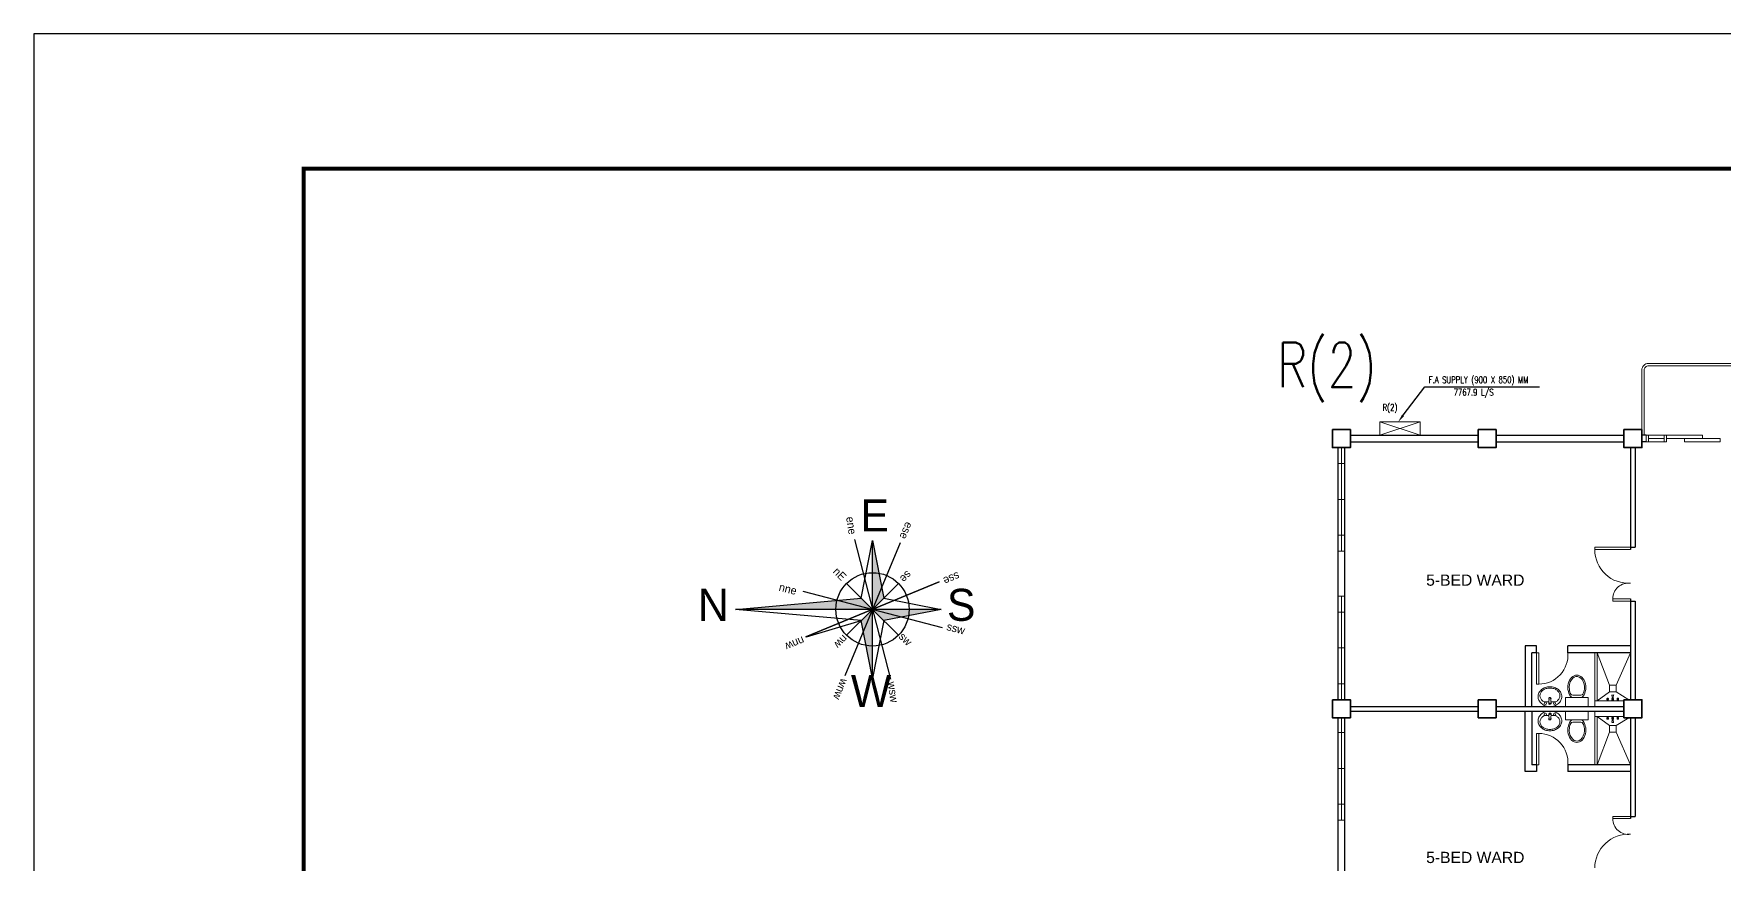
# Model space of a CAD drawing. Header units: millimetres. Extents: x -116 to 421, y 1 to 342.
# Drawn here: x 321.34 to 359.04, y 141.98 to 160.49 of the extents above; entities that cross this region are included whole.
import ezdxf
from ezdxf import colors
from ezdxf.entities.mleader import LeaderData, LeaderLine
from ezdxf.math import Vec2, Vec3

# ---------------------------------------------------------------- set-up
doc = ezdxf.new("R2010")
doc.units = ezdxf.units.MM
doc.header["$MEASUREMENT"] = 0
doc.layers.add('ahu line', color=7, linetype='Continuous', lineweight=20)
for name, color, linetype in [('ducting label', 7, 'Continuous'), ('label', 7, 'Continuous'), ('PATHS', 7, 'Continuous'), ('template', 7, 'Continuous')]:
    doc.layers.add(name, color=color, linetype=linetype)
doc.styles.add('Arch-Dim', font='simplex.shx', dxfattribs={"width": 0.75})
doc.styles.get("Standard").update_dxf_attribs({"font": 'arial.ttf'})
doc.styles.add('SWISSLT175', font='swissl.ttf', dxfattribs={"height": 0.175})

# ---------------------------------------------------------------- blocks, each defined once
blk = doc.blocks.new('A$C4B4E3A78')
at = {"layer": 'PATHS'}
h = blk.add_hatch(color=7, dxfattribs=at)
h.paths.add_polyline_path([(0, 0.334, -0.044061), (0.059, 0.329), (0, 0.626)])
h.paths.add_polyline_path([(0, 0), (0.103, 0.103), (0.059, 0.329, 0.044061), (0, 0.334)])
h.paths.add_polyline_path([(0.334, 0, -0.044061), (0.329, -0.059), (0.626, 0)])
h.paths.add_polyline_path([(0, 0), (0.103, -0.103), (0.329, -0.059, 0.044061), (0.334, 0)])
h.paths.add_polyline_path([(0, -0.334, -0.044061), (-0.059, -0.329), (0, -0.626)])
h.paths.add_polyline_path([(0, 0), (-0.103, -0.103), (-0.059, -0.329, 0.044061), (0, -0.334)])
h.paths.add_polyline_path([(-0.334, 0, -0.063049), (-0.324, 0.083), (-1.249, 0)])
h.paths.add_polyline_path([(-0.324, 0.083, 0.063049), (-0.334, 0), (0, 0), (-0.103, 0.103)])
at = {"layer": 'PATHS', "color": 7}
for p, q in [((-0.165, 0.635), (0.165, -0.635)), ((-0.103, 0.103), (0, 0.626)), ((0, -0.626), (0, 0.626)), ((0, 0.626), (0.103, 0.103)), ((0.251, 0.606), (-0.251, -0.606)), ((-0.635, 0.165), (0.635, -0.165)), ((0.606, 0.251), (-0.606, -0.251)), ((-0.606, -0.251), (0.606, 0.251)), ((0, 0), (-0.236, 0.236)), ((0, 0), (0.236, 0.236)), ((-1.249, 0), (-0.103, 0.103)), ((0.103, 0.103), (0.626, 0)), ((0.626, 0), (-1.249, 0)), ((-0.103, -0.103), (-1.249, 0)), ((-0.6, -0.249), (-0.103, -0.103)), ((0, 0), (-0.236, -0.236)), ((0, -0.626), (-0.103, -0.103)), ((0, 0), (0.236, -0.236)), ((0.103, -0.103), (0, -0.626)), ((0.626, 0), (0.103, -0.103))]:
    blk.add_line(p, q, dxfattribs=at)
blk.add_circle((0, 0), 0.334, dxfattribs=at)
at = {"layer": 'PATHS', "color": 7, "char_height": 0.2916, "width": 0.60625, "attachment_point": 1}
for s, insert in [('{\\fAlgerian|b0|i0|c0|p82;E}', (-0.11, 1.001)), ('{\\fAlgerian|b0|i0|c0|p82;N}', (-1.591, 0.187)), ('{\\fAlgerian|b0|i0|c0|p82;S}', (0.678, 0.187)), ('{\\fAlgerian|b0|i0|c0|p82;W}', (-0.197, -0.598))]:
    blk.add_mtext(s, dxfattribs=dict(at, insert=insert))
at = {"layer": 'PATHS', "color": 7, "char_height": 0.0729, "width": 0.15156}
for s, insert, attachment_point, rotation in [('{\\fAlgerian|b0|i0|c0|p82;ene}', (-0.242, 0.839), 7, 278.5552), ('{\\fAlgerian|b0|i0|c0|p82;ese}', (0.372, 0.775), 1, 247.5), ('{\\fAlgerian|b0|i0|c0|p82;nE}', (-0.315, 0.39), 1, 315), ('{\\fAlgerian|b0|i0|c0|p82;se}', (0.367, 0.307), 1, 225), ('{\\fAlgerian|b0|i0|c0|p82;sse}', (0.804, 0.276), 1, 202.5), ('{\\fAlgerian|b0|i0|c0|p82;nne}', (-0.84, 0.242), 1, 345.4238), ('{\\fAlgerian|b0|i0|c0|p82;ssw}', (0.687, -0.117), 1, 345.4238), ('{\\fAlgerian|b0|i0|c0|p82;nnw}', (-0.611, -0.311), 1, 202.5), ('{\\fAlgerian|b0|i0|c0|p82;nw}', (-0.217, -0.276), 1, 225), ('{\\fAlgerian|b0|i0|c0|p82;sw}', (0.284, -0.202), 1, 315), ('{\\fAlgerian|b0|i0|c0|p82;wnw}', (-0.219, -0.651), 1, 247.5), ('{\\fAlgerian|b0|i0|c0|p82;wsw}', (0.136, -0.665), 7, 278.5552)]:
    blk.add_mtext(s, dxfattribs=dict(at, insert=insert, attachment_point=attachment_point, rotation=rotation))

msp = doc.modelspace()

# ---------------------------------------------------------------- linework, layer by layer
at = {"color": 8, "linetype": 'ByBlock', "lineweight": 25}
for p, q in [((350.433, 145.641), (350.433, 151.266)), ((350.583, 145.641), (350.583, 151.266)), ((350.708, 151.541), (353.558, 151.541)), ((350.708, 151.391), (353.558, 151.391)), ((353.958, 151.541), (356.808, 151.541)), ((353.958, 151.391), (356.808, 151.391)), ((356.958, 151.266), (356.958, 148.991)), ((357.058, 151.266), (357.058, 149.041)), ((357.308, 151.541), (357.208, 151.541)), ((357.308, 151.391), (357.208, 151.391)), ((356.958, 149.041), (357.058, 149.041)), ((356.958, 147.891), (356.958, 145.641)), ((356.958, 147.841), (357.058, 147.841)), ((357.058, 147.841), (357.058, 145.641)), ((354.608, 146.841), (354.608, 145.491)), ((350.433, 139.641), (350.433, 145.241)), ((350.583, 139.641), (350.583, 145.241)), ((350.708, 145.491), (353.558, 145.491)), ((350.708, 145.391), (353.558, 145.391)), ((353.958, 145.491), (356.808, 145.491)), ((353.958, 145.391), (356.808, 145.391)), ((354.608, 144.041), (354.608, 145.391)), ((356.958, 145.241), (356.958, 142.991)), ((357.058, 145.241), (357.058, 143.041)), ((355.558, 144.191), (355.558, 144.041)), ((356.958, 143.041), (357.058, 143.041))]:
    msp.add_line(p, q, dxfattribs=at)
at = {"color": 8, "linetype": 'ByBlock', "lineweight": 9}
for p, q in [((350.508, 151.266), (350.508, 148.954)), ((350.433, 150.11), (350.433, 150.91)), ((350.433, 150.91), (350.583, 150.91)), ((350.583, 150.91), (350.583, 149.31)), ((350.433, 150.11), (350.583, 150.11)), ((350.583, 149.31), (350.433, 149.31)), ((350.433, 148.954), (350.583, 148.954)), ((350.433, 147.954), (350.583, 147.954)), ((350.508, 147.954), (350.508, 145.641)), ((350.433, 146.797), (350.433, 147.597)), ((350.433, 147.597), (350.583, 147.597)), ((350.583, 147.597), (350.583, 145.997)), ((350.433, 146.797), (350.583, 146.797)), ((350.583, 145.997), (350.433, 145.997)), ((356.808, 145.616), (356.158, 145.616)), ((350.508, 145.241), (350.508, 142.954)), ((354.758, 145.491), (356.708, 145.491)), ((354.758, 145.391), (356.708, 145.391)), ((356.808, 145.266), (356.158, 145.266)), ((350.433, 144.11), (350.433, 144.91)), ((350.433, 144.91), (350.583, 144.91)), ((350.583, 144.91), (350.583, 143.31)), ((350.433, 144.11), (350.583, 144.11)), ((350.583, 143.31), (350.433, 143.31)), ((350.433, 142.954), (350.583, 142.954))]:
    msp.add_line(p, q, dxfattribs=at)
at = {"color": 8, "linetype": 'ByBlock', "lineweight": 13}
for p, q in [((357.708, 151.541), (357.358, 151.541)), ((357.358, 151.466), (357.708, 151.466)), ((357.708, 151.391), (357.358, 151.391))]:
    msp.add_line(p, q, dxfattribs=at)
at = {"color": 8, "linetype": 'ByBlock', "lineweight": 25, "ltscale": 0.3}
for p, q in [((354.858, 146.841), (354.608, 146.841)), ((354.858, 146.691), (354.758, 146.691)), ((354.758, 145.491), (354.758, 146.691)), ((354.858, 146.691), (354.858, 146.841)), ((356.958, 146.841), (355.558, 146.841)), ((355.558, 146.691), (355.558, 146.841)), ((356.958, 146.691), (355.558, 146.691)), ((354.758, 145.391), (354.758, 144.191)), ((354.858, 144.041), (354.608, 144.041)), ((354.858, 144.191), (354.758, 144.191)), ((354.858, 144.191), (354.858, 144.041)), ((356.958, 144.191), (355.558, 144.191)), ((356.958, 144.041), (355.558, 144.041))]:
    msp.add_line(p, q, dxfattribs=at)
at = {"color": 8, "linetype": 'ByBlock', "lineweight": 9, "ltscale": 0.3}
for p, q in [((356.483, 145.966), (356.208, 146.691)), ((356.633, 145.966), (356.958, 146.691)), ((356.483, 145.816), (356.208, 145.616)), ((356.633, 145.816), (356.918, 145.641)), ((356.483, 145.066), (356.208, 145.266)), ((356.633, 145.066), (356.918, 145.241)), ((356.483, 144.916), (356.208, 144.191)), ((356.633, 144.916), (356.958, 144.191))]:
    msp.add_line(p, q, dxfattribs=at)
at = {"color": 8, "lineweight": 9}
for p, q in [((355.144, 145.689), (355.13, 145.567)), ((355.173, 145.689), (355.186, 145.567)), ((355.508, 145.691), (355.508, 145.491)), ((356.008, 145.691), (355.508, 145.691)), ((355.849, 145.741), (355.668, 145.741)), ((356.008, 145.491), (356.008, 145.691)), ((356.431, 145.673), (356.428, 145.671)), ((356.428, 145.671), (356.428, 145.649)), ((356.461, 145.671), (356.428, 145.671)), ((356.428, 145.649), (356.43, 145.645)), ((356.428, 145.617), (356.431, 145.624)), ((356.428, 145.617), (356.428, 145.616)), ((356.462, 145.617), (356.428, 145.617)), ((356.462, 145.616), (356.428, 145.616)), ((356.431, 145.675), (356.431, 145.673)), ((356.458, 145.675), (356.431, 145.675)), ((356.458, 145.673), (356.431, 145.673)), ((356.431, 145.663), (356.431, 145.65)), ((356.431, 145.649), (356.439, 145.649)), ((356.431, 145.643), (356.431, 145.638)), ((356.459, 145.638), (356.431, 145.638)), ((356.431, 145.638), (356.431, 145.635)), ((356.458, 145.635), (356.431, 145.635)), ((356.458, 145.624), (356.431, 145.624)), ((356.433, 145.624), (356.433, 145.635)), ((356.438, 145.663), (356.438, 145.65)), ((356.458, 145.649), (356.45, 145.649)), ((356.451, 145.663), (356.451, 145.65)), ((356.456, 145.624), (356.456, 145.635)), ((356.458, 145.675), (356.458, 145.673)), ((356.458, 145.673), (356.461, 145.671)), ((356.458, 145.663), (356.458, 145.65)), ((356.459, 145.638), (356.458, 145.635)), ((356.462, 145.617), (356.458, 145.624)), ((356.461, 145.649), (356.459, 145.645)), ((356.459, 145.643), (356.459, 145.638)), ((356.461, 145.671), (356.461, 145.649)), ((356.462, 145.617), (356.462, 145.616)), ((356.529, 145.616), (356.541, 145.622)), ((356.587, 145.616), (356.529, 145.616)), ((356.546, 145.701), (356.537, 145.743)), ((356.539, 145.748), (356.578, 145.748)), ((356.541, 145.631), (356.576, 145.631)), ((356.541, 145.622), (356.541, 145.631)), ((356.541, 145.622), (356.576, 145.622)), ((356.576, 145.622), (356.541, 145.622)), ((356.545, 145.673), (356.542, 145.671)), ((356.551, 145.671), (356.542, 145.671)), ((356.542, 145.671), (356.542, 145.649)), ((356.542, 145.649), (356.544, 145.645)), ((356.544, 145.643), (356.544, 145.638)), ((356.551, 145.638), (356.544, 145.638)), ((356.544, 145.638), (356.545, 145.635)), ((356.551, 145.675), (356.545, 145.675)), ((356.545, 145.675), (356.545, 145.673)), ((356.551, 145.673), (356.545, 145.673)), ((356.545, 145.663), (356.545, 145.65)), ((356.545, 145.649), (356.551, 145.649)), ((356.551, 145.635), (356.545, 145.635)), ((356.571, 145.701), (356.546, 145.701)), ((356.546, 145.701), (356.546, 145.694)), ((356.571, 145.701), (356.546, 145.701)), ((356.546, 145.694), (356.571, 145.694)), ((356.547, 145.631), (356.547, 145.635)), ((356.551, 145.631), (356.551, 145.694)), ((356.566, 145.631), (356.551, 145.631)), ((356.566, 145.694), (356.566, 145.631)), ((356.571, 145.675), (356.566, 145.675)), ((356.571, 145.673), (356.566, 145.673)), ((356.575, 145.671), (356.566, 145.671)), ((356.571, 145.649), (356.566, 145.649)), ((356.572, 145.638), (356.566, 145.638)), ((356.571, 145.635), (356.566, 145.635)), ((356.57, 145.631), (356.57, 145.635)), ((356.571, 145.701), (356.579, 145.743)), ((356.571, 145.694), (356.571, 145.701)), ((356.571, 145.675), (356.571, 145.673)), ((356.571, 145.673), (356.575, 145.671)), ((356.571, 145.663), (356.571, 145.65)), ((356.572, 145.638), (356.571, 145.635)), ((356.572, 145.643), (356.572, 145.638)), ((356.575, 145.649), (356.573, 145.645)), ((356.575, 145.671), (356.575, 145.649)), ((356.576, 145.631), (356.576, 145.622)), ((356.576, 145.622), (356.587, 145.616)), ((356.659, 145.673), (356.655, 145.671)), ((356.688, 145.671), (356.655, 145.671)), ((356.655, 145.671), (356.655, 145.649)), ((356.655, 145.649), (356.657, 145.645)), ((356.655, 145.617), (356.658, 145.624)), ((356.689, 145.617), (356.655, 145.617)), ((356.655, 145.617), (356.655, 145.616)), ((356.689, 145.616), (356.655, 145.616)), ((356.658, 145.643), (356.658, 145.638)), ((356.658, 145.638), (356.659, 145.635)), ((356.686, 145.638), (356.658, 145.638)), ((356.685, 145.624), (356.658, 145.624)), ((356.685, 145.675), (356.659, 145.675)), ((356.659, 145.675), (356.659, 145.673)), ((356.685, 145.673), (356.659, 145.673)), ((356.659, 145.663), (356.659, 145.65)), ((356.659, 145.649), (356.666, 145.649)), ((356.685, 145.635), (356.659, 145.635)), ((356.66, 145.624), (356.66, 145.635)), ((356.666, 145.663), (356.666, 145.65)), ((356.678, 145.663), (356.678, 145.65)), ((356.685, 145.649), (356.678, 145.649)), ((356.683, 145.624), (356.683, 145.635)), ((356.685, 145.675), (356.685, 145.673)), ((356.685, 145.673), (356.688, 145.671)), ((356.685, 145.663), (356.685, 145.65)), ((356.686, 145.638), (356.685, 145.635)), ((356.689, 145.617), (356.685, 145.624)), ((356.688, 145.649), (356.686, 145.645)), ((356.686, 145.643), (356.686, 145.638)), ((356.688, 145.671), (356.688, 145.649)), ((356.689, 145.617), (356.689, 145.616)), ((355.144, 145.193), (355.13, 145.315)), ((355.173, 145.193), (355.186, 145.315)), ((355.508, 145.491), (356.008, 145.491)), ((355.508, 145.191), (355.508, 145.391)), ((355.508, 145.391), (356.008, 145.391)), ((356.008, 145.191), (355.508, 145.191)), ((356.008, 145.391), (356.008, 145.191)), ((356.428, 145.265), (356.428, 145.266)), ((356.462, 145.266), (356.428, 145.266)), ((356.428, 145.265), (356.431, 145.258)), ((356.462, 145.265), (356.428, 145.265)), ((356.428, 145.233), (356.43, 145.237)), ((356.428, 145.211), (356.428, 145.233)), ((356.431, 145.209), (356.428, 145.211)), ((356.461, 145.211), (356.428, 145.211)), ((356.458, 145.258), (356.431, 145.258)), ((356.458, 145.247), (356.431, 145.247)), ((356.431, 145.244), (356.431, 145.247)), ((356.431, 145.239), (356.431, 145.244)), ((356.459, 145.244), (356.431, 145.244)), ((356.431, 145.233), (356.439, 145.233)), ((356.431, 145.22), (356.431, 145.232)), ((356.431, 145.207), (356.431, 145.209)), ((356.458, 145.209), (356.431, 145.209)), ((356.458, 145.207), (356.431, 145.207)), ((356.433, 145.258), (356.433, 145.247)), ((356.438, 145.219), (356.438, 145.232)), ((356.458, 145.233), (356.45, 145.233)), ((356.451, 145.219), (356.451, 145.232)), ((356.456, 145.258), (356.456, 145.247)), ((356.462, 145.265), (356.458, 145.258)), ((356.459, 145.244), (356.458, 145.247)), ((356.458, 145.22), (356.458, 145.232)), ((356.458, 145.209), (356.461, 145.211)), ((356.458, 145.207), (356.458, 145.209)), ((356.459, 145.239), (356.459, 145.244)), ((356.461, 145.233), (356.459, 145.237)), ((356.461, 145.211), (356.461, 145.233)), ((356.462, 145.265), (356.462, 145.266)), ((356.529, 145.266), (356.541, 145.26)), ((356.587, 145.266), (356.529, 145.266)), ((356.546, 145.181), (356.537, 145.139)), ((356.541, 145.26), (356.576, 145.26)), ((356.576, 145.26), (356.541, 145.26)), ((356.541, 145.26), (356.541, 145.251)), ((356.541, 145.251), (356.576, 145.251)), ((356.542, 145.233), (356.544, 145.237)), ((356.542, 145.211), (356.542, 145.233)), ((356.551, 145.211), (356.542, 145.211)), ((356.545, 145.209), (356.542, 145.211)), ((356.544, 145.244), (356.545, 145.247)), ((356.551, 145.244), (356.544, 145.244)), ((356.544, 145.239), (356.544, 145.244)), ((356.551, 145.247), (356.545, 145.247)), ((356.545, 145.233), (356.551, 145.233)), ((356.545, 145.22), (356.545, 145.232)), ((356.551, 145.209), (356.545, 145.209)), ((356.545, 145.207), (356.545, 145.209)), ((356.551, 145.207), (356.545, 145.207)), ((356.546, 145.181), (356.546, 145.188)), ((356.546, 145.188), (356.571, 145.188)), ((356.571, 145.181), (356.546, 145.181)), ((356.571, 145.181), (356.546, 145.181)), ((356.547, 145.251), (356.547, 145.247)), ((356.551, 145.251), (356.551, 145.188)), ((356.566, 145.251), (356.551, 145.251)), ((356.566, 145.188), (356.566, 145.251)), ((356.571, 145.247), (356.566, 145.247)), ((356.572, 145.244), (356.566, 145.244)), ((356.571, 145.233), (356.566, 145.233)), ((356.575, 145.211), (356.566, 145.211)), ((356.571, 145.209), (356.566, 145.209)), ((356.571, 145.207), (356.566, 145.207)), ((356.57, 145.251), (356.57, 145.247)), ((356.572, 145.244), (356.571, 145.247)), ((356.571, 145.22), (356.571, 145.232)), ((356.571, 145.209), (356.575, 145.211)), ((356.571, 145.207), (356.571, 145.209)), ((356.571, 145.188), (356.571, 145.181)), ((356.571, 145.181), (356.579, 145.139)), ((356.572, 145.239), (356.572, 145.244)), ((356.575, 145.233), (356.573, 145.237)), ((356.575, 145.211), (356.575, 145.233)), ((356.576, 145.26), (356.587, 145.266)), ((356.576, 145.251), (356.576, 145.26)), ((356.689, 145.266), (356.655, 145.266)), ((356.655, 145.265), (356.655, 145.266)), ((356.689, 145.265), (356.655, 145.265)), ((356.655, 145.265), (356.658, 145.258)), ((356.655, 145.233), (356.657, 145.237)), ((356.655, 145.211), (356.655, 145.233)), ((356.688, 145.211), (356.655, 145.211)), ((356.659, 145.209), (356.655, 145.211)), ((356.685, 145.258), (356.658, 145.258)), ((356.658, 145.244), (356.659, 145.247)), ((356.686, 145.244), (356.658, 145.244)), ((356.658, 145.239), (356.658, 145.244)), ((356.685, 145.247), (356.659, 145.247)), ((356.659, 145.233), (356.666, 145.233)), ((356.659, 145.22), (356.659, 145.232)), ((356.685, 145.209), (356.659, 145.209)), ((356.659, 145.207), (356.659, 145.209)), ((356.685, 145.207), (356.659, 145.207)), ((356.66, 145.258), (356.66, 145.247)), ((356.666, 145.219), (356.666, 145.232)), ((356.685, 145.233), (356.678, 145.233)), ((356.678, 145.219), (356.678, 145.232)), ((356.683, 145.258), (356.683, 145.247)), ((356.689, 145.265), (356.685, 145.258)), ((356.686, 145.244), (356.685, 145.247)), ((356.685, 145.22), (356.685, 145.232)), ((356.685, 145.209), (356.688, 145.211)), ((356.685, 145.207), (356.685, 145.209)), ((356.686, 145.239), (356.686, 145.244)), ((356.688, 145.233), (356.686, 145.237)), ((356.688, 145.211), (356.688, 145.233)), ((356.689, 145.265), (356.689, 145.266)), ((355.849, 145.141), (355.668, 145.141)), ((356.539, 145.134), (356.578, 145.134))]:
    msp.add_line(p, q, dxfattribs=at)
at = {"color": 8, "linetype": 'ByBlock', "lineweight": 9}
for points in [[(357.208, 151.541), (357.208, 152.991, -0.414214), (357.358, 153.141), (360.158, 153.141, -0.414214), (360.308, 152.991), (360.308, 151.666), (360.308, 152.316)], [(357.258, 151.541), (357.258, 152.991, -0.414214), (357.358, 153.091), (360.158, 153.091, -0.414214), (360.258, 152.991), (360.258, 152.336)]]:
    msp.add_lwpolyline(points, format="xyb", dxfattribs=at)
at = {"color": 8, "linetype": 'ByBlock', "lineweight": 35}
for points in [[(350.308, 151.666), (350.708, 151.666), (350.708, 151.266), (350.308, 151.266)], [(353.558, 151.666), (353.958, 151.666), (353.958, 151.266), (353.558, 151.266)], [(356.808, 151.666), (357.208, 151.666), (357.208, 151.266), (356.808, 151.266)], [(350.308, 145.641), (350.708, 145.641), (350.708, 145.241), (350.308, 145.241)], [(353.558, 145.641), (353.958, 145.641), (353.958, 145.241), (353.558, 145.241)], [(356.808, 145.641), (357.208, 145.641), (357.208, 145.241), (356.808, 145.241)]]:
    msp.add_lwpolyline(points, close=True, dxfattribs=at)
at = {"color": 8, "lineweight": 9}
for points in [[(350.433, 151.266), (350.583, 151.266), (350.583, 148.954), (350.433, 148.954)], [(350.433, 147.954), (350.583, 147.954), (350.583, 145.641), (350.433, 145.641)], [(350.433, 145.241), (350.583, 145.241), (350.583, 142.954), (350.433, 142.954)]]:
    msp.add_lwpolyline(points, close=True, dxfattribs=at)
at = {"color": 8, "linetype": 'ByBlock', "lineweight": 13}
for points in [[(357.358, 151.541), (357.358, 151.391), (357.308, 151.391), (357.308, 151.541)], [(357.758, 151.541), (357.758, 151.391), (357.708, 151.391), (357.708, 151.541)], [(357.758, 151.541), (358.558, 151.541), (358.558, 151.466), (357.758, 151.466)], [(358.158, 151.466), (358.958, 151.466), (358.958, 151.391), (358.158, 151.391)]]:
    msp.add_lwpolyline(points, close=True, dxfattribs=at)
at = {"color": 8, "lineweight": 13, "ltscale": 0.03}
for points in [[(356.958, 148.991), (356.958, 149.041), (356.158, 149.041), (356.158, 148.991)], [(356.958, 147.841), (356.958, 147.891), (356.558, 147.891), (356.558, 147.841)], [(354.858, 146.691), (354.908, 146.691), (354.908, 145.991), (354.858, 145.991)], [(354.858, 144.191), (354.908, 144.191), (354.908, 144.891), (354.858, 144.891)], [(356.958, 143.041), (356.958, 142.991), (356.558, 142.991), (356.558, 143.041)]]:
    msp.add_lwpolyline(points, close=True, dxfattribs=at)
at = {"color": 8, "linetype": 'ByBlock', "lineweight": 9, "ltscale": 0.3}
for points in [[(356.208, 145.616), (356.208, 146.691), (356.158, 146.691), (356.158, 145.491), (356.158, 145.491)], [(356.208, 145.266), (356.208, 144.191), (356.158, 144.191), (356.158, 145.391), (356.158, 145.391)]]:
    msp.add_lwpolyline(points, dxfattribs=at)
at = {"color": 8, "lineweight": 9}
for points in [[(355.423, 145.712, 0.11576), (355.404, 145.795, 0.104047), (355.346, 145.868, 0.090875), (355.262, 145.916, 0.083344), (355.158, 145.933, 0.083344), (355.055, 145.916, 0.090875), (354.971, 145.868, 0.104047), (354.913, 145.795, 0.11576), (354.893, 145.712, 0.11576), (354.913, 145.63, 0.104047), (354.971, 145.556, 0.090875), (355.055, 145.508, 0.083344), (355.158, 145.491, 0.083344), (355.262, 145.508, 0.090875), (355.346, 145.556, 0.104047), (355.404, 145.63, 0.11576)], [(355.423, 145.17, -0.11576), (355.404, 145.088, -0.104047), (355.346, 145.014, -0.090875), (355.262, 144.966, -0.083344), (355.158, 144.949, -0.083344), (355.055, 144.966, -0.090875), (354.971, 145.014, -0.104047), (354.913, 145.088, -0.11576), (354.893, 145.17, -0.11576), (354.913, 145.253, -0.104047), (354.971, 145.326, -0.090875), (355.055, 145.374, -0.083344), (355.158, 145.391, -0.083344), (355.262, 145.374, -0.090875), (355.346, 145.326, -0.104047), (355.404, 145.253, -0.11576)]]:
    msp.add_lwpolyline(points, format="xyb", close=True, dxfattribs=at)
for points in [[(355.381, 145.733, 0.124838), (355.365, 145.796, 0.105788), (355.316, 145.853, 0.086697), (355.246, 145.89, 0.076776), (355.158, 145.903, 0.076776), (355.071, 145.89, 0.086697), (355.001, 145.853, 0.105788), (354.952, 145.796, 0.124838), (354.936, 145.733, 0.124838), (354.952, 145.67, 0.105788), (355.001, 145.613, 0.040067), (355.032, 145.593), (355.134, 145.593, 0.040067)], [(355.183, 145.593), (355.285, 145.593, 0.040067), (355.316, 145.613, 0.105788), (355.365, 145.67, 0.124838), (355.381, 145.733, 0.124838)], [(355.381, 145.149, -0.124838), (355.365, 145.086, -0.105788), (355.316, 145.029, -0.086697), (355.246, 144.993, -0.076776), (355.158, 144.979, -0.076776), (355.071, 144.993, -0.086697), (355.001, 145.029, -0.105788), (354.952, 145.086, -0.124838), (354.936, 145.149, -0.124838), (354.952, 145.212, -0.105788), (355.001, 145.269, -0.040067), (355.032, 145.289), (355.134, 145.289, -0.040067)], [(355.183, 145.289), (355.285, 145.289, -0.040067), (355.316, 145.269, -0.105788), (355.365, 145.212, -0.124838), (355.381, 145.149, -0.124838)]]:
    msp.add_lwpolyline(points, format="xyb", dxfattribs=at)
at = {"color": 8, "linetype": 'ByBlock', "lineweight": 9, "ltscale": 0.03}
for points in [[(356.483, 145.816), (356.633, 145.816), (356.633, 145.966), (356.483, 145.966)], [(356.483, 145.066), (356.633, 145.066), (356.633, 144.916), (356.483, 144.916)]]:
    msp.add_lwpolyline(points, close=True, dxfattribs=at)
at = {"color": 8, "lineweight": 9}
for centre, radius in [((355.057, 145.564), 0.0255), ((355.158, 145.558), 0.0095), ((355.26, 145.564), 0.0255), ((355.057, 145.318), 0.0255), ((355.158, 145.325), 0.0095), ((355.26, 145.318), 0.0255)]:
    msp.add_circle(centre, radius, dxfattribs=at)
at = {"color": 8, "lineweight": 13, "ltscale": 0.03}
for centre, radius, start, end in [((356.91, 148.991), 0.752, 180, 273.6952), ((356.911, 147.891), 0.353, 82.3719, 180), ((354.908, 146.643), 0.652, 270, 4.2422), ((354.908, 144.239), 0.652, 355.7578, 90), ((356.911, 142.991), 0.353, 180, 277.6281), ((356.91, 141.891), 0.752, 86.3048, 180)]:
    msp.add_arc(centre, radius, start, end, dxfattribs=at)
at = {"color": 8, "lineweight": 9}
for centre, radius, start, end in [((355.158, 145.564), 0.028, 173.7545, 6.2455), ((355.158, 145.666), 0.025, 126.3068, 221.2022), ((355.158, 145.595), 0.0948, 81.2026, 98.7974), ((355.158, 145.666), 0.025, 71.3793, 108.6207), ((355.158, 145.666), 0.025, 318.7978, 53.6932), ((355.668, 145.791), 0.05, 208.0084, 270), ((355.849, 145.791), 0.05, 270, 331.8499), ((355.158, 145.318), 0.028, 353.7545, 186.2455), ((355.158, 145.216), 0.025, 138.7978, 233.6932), ((355.158, 145.287), 0.0948, 261.2026, 278.7974), ((355.158, 145.216), 0.025, 251.3793, 288.6207), ((355.158, 145.216), 0.025, 306.3068, 41.2022), ((355.668, 145.091), 0.05, 90, 151.9916), ((355.849, 145.091), 0.05, 28.1501, 90)]:
    msp.add_arc(centre, radius, start, end, dxfattribs=at)
for centre, major_axis, ratio, start_param, end_param in [((355.758, 145.916), (0, -0.275), 0.727273, 0.612555, 5.670631), ((356.419, 145.662), (0.00896, 0.00896), 1, 5.560378, 6.271464), ((356.416, 145.656), (-0.0118, 0.0118), 1, 3.273911, 3.406137), ((356.427, 145.643), (0.00268, 0.00268), 1, 5.497675, 5.991616), ((356.428, 145.65), (0.00268, 0.00268), 1, 4.870036, 5.497675), ((356.449, 145.662), (0.00738, 0.00738), 1, 1.497691, 2.282489), ((356.442, 145.65), (-0.00268, 0.00268), 1, 0.785286, 1.412925), ((356.449, 145.656), (0.00887, 0.00887), 1, 2.983721, 3.344735), ((356.445, 145.667), (-0.00268, 0.00268), 1, -1.497915, -0.073106), ((356.445, 145.648), (-0.00268, 0.00268), 1, 1.773938, 2.938226), ((356.44, 145.662), (-0.00738, 0.00738), 1, 4.000472, 4.78527), ((356.44, 145.656), (0.00887, 0.00887), 1, 4.509022, 4.870036), ((356.447, 145.65), (-0.00268, 0.00268), 1, 3.299239, 3.926878), ((356.47, 145.662), (-0.00896, 0.00896), 1, 0.011497, 0.722582), ((356.461, 145.65), (0.00268, 0.00268), 1, 2.356082, 2.983721), ((356.473, 145.656), (-0.0118, 0.0118), 1, 1.306028, 1.438253), ((356.462, 145.643), (0.00268, 0.00268), 1, 1.862141, 2.356082), ((356.541, 145.745), (0.00268, 0.00268), 1, 1.354119, 2.724181), ((356.532, 145.662), (-0.00896, 0.00896), 1, 3.989582, 4.700667), ((356.53, 145.656), (0.0118, 0.0118), 1, 4.844707, 4.976933), ((356.541, 145.65), (-0.00268, 0.00268), 1, 3.299239, 3.926878), ((356.54, 145.643), (-0.00268, 0.00268), 1, 3.926878, 4.42082), ((356.584, 145.662), (-0.00896, 0.00896), 1, 0.011497, 0.722582), ((356.575, 145.65), (-0.00268, 0.00268), 1, 0.785286, 1.412925), ((356.586, 145.656), (0.0118, 0.0118), 1, 2.876824, 3.009049), ((356.576, 145.643), (-0.00268, 0.00268), 1, 0.291344, 0.785286), ((356.646, 145.662), (0.00896, 0.00896), 1, 5.560378, 6.271464), ((356.644, 145.656), (-0.0118, 0.0118), 1, 3.273911, 3.406137), ((356.654, 145.643), (0.00268, 0.00268), 1, 5.497675, 5.991616), ((356.655, 145.65), (0.00268, 0.00268), 1, 4.870036, 5.497675), ((356.676, 145.662), (0.00738, 0.00738), 1, 1.497691, 2.282489), ((356.67, 145.65), (-0.00268, 0.00268), 1, 0.785286, 1.412925), ((356.677, 145.656), (0.00887, 0.00887), 1, 2.983721, 3.344735), ((356.672, 145.667), (-0.00268, 0.00268), 1, -1.497915, -0.073106), ((356.672, 145.648), (-0.00268, 0.00268), 1, 1.773938, 2.938226), ((356.667, 145.662), (-0.00738, 0.00738), 1, 4.000472, 4.78527), ((356.667, 145.656), (0.00887, 0.00887), 1, 4.509022, 4.870036), ((356.674, 145.65), (-0.00268, 0.00268), 1, 3.299239, 3.926878), ((356.698, 145.662), (-0.00896, 0.00896), 1, 0.011497, 0.722582), ((356.689, 145.65), (0.00268, 0.00268), 1, 2.356082, 2.983721), ((356.7, 145.656), (0.0118, 0.0118), 1, 2.876824, 3.009049), ((356.69, 145.643), (0.00268, 0.00268), 1, 1.862141, 2.356082), ((356.576, 145.137), (-0.00268, 0.00268), 1, 2.92514, 4.295202)]:
    msp.add_ellipse(centre, major_axis=major_axis, ratio=ratio, start_param=start_param, end_param=end_param, dxfattribs=at)
at = {"color": 8, "lineweight": 9, "extrusion": (-4.99074e-41, 2.88216e-41, -1)}
msp.add_ellipse((356.576, 145.745), major_axis=(0.00268, 0.00268), ratio=1, start_param=-0.216453, end_param=1.153609, dxfattribs=at)
at = {"color": 8, "lineweight": 9, "extrusion": (0, 0, -1)}
msp.add_ellipse((355.758, 144.966), major_axis=(0, 0.275), ratio=0.727273, start_param=0.612555, end_param=5.670631, dxfattribs=at)
at = {"color": 8, "lineweight": 9, "extrusion": (-4.99074e-41, -2.88216e-41, -1)}
for centre, major_axis, start_param, end_param in [((356.419, 145.22), (-0.00896, 0.00896), 2.418785, 3.129871), ((356.427, 145.239), (-0.00268, 0.00268), 2.356082, 2.850023), ((356.416, 145.226), (-0.0118, 0.0118), 1.703115, 1.83534), ((356.428, 145.232), (-0.00268, 0.00268), 1.728443, 2.356082), ((356.442, 145.232), (-0.00268, -0.00268), 0.785286, 1.412925), ((356.449, 145.22), (-0.00738, -0.00738), 6.21008, 6.994878), ((356.449, 145.226), (-0.00887, 0.00887), -0.157871, 0.203142), ((356.445, 145.234), (-0.00268, 0.00268), 0.203142, 1.36743), ((356.445, 145.215), (-0.00268, 0.00268), 3.214474, 4.639283), ((356.44, 145.226), (-0.00887, -0.00887), 2.938226, 3.299239), ((356.44, 145.22), (-0.00738, -0.00738), 4.000472, 4.78527), ((356.447, 145.232), (-0.00268, -0.00268), 3.299239, 3.926878), ((356.473, 145.226), (-0.0118, 0.0118), -0.264769, -0.132543), ((356.461, 145.232), (-0.00268, -0.00268), 0.785286, 1.412925), ((356.47, 145.22), (-0.00896, 0.00896), -1.559299, -0.848214), ((356.462, 145.239), (-0.00268, 0.00268), -1.279452, -0.785511), ((356.532, 145.22), (-0.00896, 0.00896), 2.418785, 3.129871), ((356.53, 145.226), (-0.0118, -0.0118), 3.273911, 3.406137), ((356.54, 145.239), (-0.00268, -0.00268), 3.926878, 4.42082), ((356.541, 145.232), (-0.00268, -0.00268), 3.299239, 3.926878), ((356.575, 145.232), (-0.00268, 0.00268), -0.785511, -0.157871), ((356.584, 145.22), (-0.00896, -0.00896), 0.011497, 0.722582), ((356.576, 145.239), (-0.00268, 0.00268), -1.279452, -0.785511), ((356.586, 145.226), (-0.0118, -0.0118), 1.306028, 1.438253), ((356.646, 145.22), (-0.00896, -0.00896), 3.989582, 4.700667), ((356.654, 145.239), (-0.00268, -0.00268), 3.926878, 4.42082), ((356.644, 145.226), (-0.0118, 0.0118), 1.703115, 1.83534), ((356.655, 145.232), (-0.00268, -0.00268), 3.299239, 3.926878), ((356.677, 145.226), (-0.00887, -0.00887), 1.412925, 1.773938), ((356.67, 145.232), (-0.00268, -0.00268), 0.785286, 1.412925), ((356.676, 145.22), (-0.00738, 0.00738), 4.639283, 5.424081), ((356.672, 145.215), (-0.00268, -0.00268), 4.78527, 6.21008), ((356.672, 145.234), (-0.00268, 0.00268), 0.203142, 1.36743), ((356.667, 145.226), (-0.00887, 0.00887), 1.36743, 1.728443), ((356.667, 145.22), (-0.00738, -0.00738), 4.000472, 4.78527), ((356.674, 145.232), (-0.00268, -0.00268), 3.299239, 3.926878), ((356.689, 145.232), (-0.00268, 0.00268), -0.785511, -0.157871), ((356.698, 145.22), (-0.00896, 0.00896), -1.559299, -0.848214), ((356.69, 145.239), (-0.00268, -0.00268), 0.291344, 0.785286), ((356.7, 145.226), (-0.0118, 0.0118), -0.264769, -0.132543), ((356.541, 145.137), (-0.00268, -0.00268), 6.066508, 7.43657)]:
    msp.add_ellipse(centre, major_axis=major_axis, ratio=1, start_param=start_param, end_param=end_param, dxfattribs=at)
at = {"color": 8, "lineweight": 9}
for points in [[(355.893, 145.767), (355.902, 145.784), (355.909, 145.802), (355.936, 145.893), (355.931, 145.98), (355.873, 146.112), (355.823, 146.153), (355.725, 146.167), (355.673, 146.141), (355.599, 146.03), (355.581, 145.946), (355.596, 145.832), (355.608, 145.797), (355.624, 145.768)], [(355.893, 145.115), (355.902, 145.098), (355.909, 145.08), (355.936, 144.989), (355.931, 144.902), (355.873, 144.77), (355.823, 144.729), (355.725, 144.715), (355.673, 144.741), (355.599, 144.853), (355.581, 144.936), (355.596, 145.05), (355.608, 145.085), (355.624, 145.115)]]:
    msp.add_open_spline(points, degree=3, knots=[0.937253, 0.937253, 0.937253, 0.937253, 1.185372, 1.185372, 2.113864, 2.113864, 3.042356, 3.042356, 3.970847, 3.970847, 4.899339, 4.899339, 5.346062, 5.346062, 5.346062, 5.346062], dxfattribs=at)
at = {"layer": 'ahu line'}
for p, q in [((351.361, 151.541), (351.361, 151.841)), ((351.361, 151.841), (352.261, 151.841)), ((351.361, 151.841), (352.261, 151.541)), ((352.261, 151.841), (351.361, 151.541)), ((352.261, 151.541), (352.261, 151.841)), ((351.361, 151.541), (352.261, 151.541))]:
    msp.add_line(p, q, dxfattribs=at)
at = {"layer": 'template'}
for p, q in [((420.621, 160.492), (321.345, 160.492)), ((321.345, 160.492), (321.345, 90.097))]:
    msp.add_line(p, q, dxfattribs=at)
at = {"layer": 'template', "linetype": 'Continuous', "const_width": 0.0853}
msp.add_lwpolyline([(327.362, 93.105), (417.613, 93.105), (417.613, 157.484), (327.362, 157.484)], close=True, dxfattribs=at)

# ---------------------------------------------------------------- block references
at = {"layer": 'PATHS', "linetype": 'Continuous', "xscale": 2.448166817373462, "yscale": 2.448166817373462, "zscale": 2.448166817373462}
msp.add_blockref('A$C4B4E3A78', (340.05, 147.658), dxfattribs=at)

# ---------------------------------------------------------------- texts
at = {"layer": 'ducting label', "color": 7, "linetype": 'Continuous', "lineweight": 25, "attachment_point": 1, "style": 'Arch-Dim'}
for s, width, insert, char_height in [('\\A1;R(2)', 2.18435, (349.074, 153.61), 1), ('\\A1;{\\C256;F.A SUPPLY (900 X 850) MM }', 3.45404, (352.454, 152.853), 0.15), ('\\A1;7767.9 L/S', 2.37344, (353.011, 152.574), 0.15), ('\\A1;R(2)', 2.18435, (351.425, 152.237), 0.15)]:
    msp.add_mtext_dynamic_manual_height_columns(s, width=width, gutter_width=1.011, heights=[0], dxfattribs=dict(at, insert=insert, char_height=char_height))
at = {"layer": 'label', "color": 8, "linetype": 'ByBlock', "lineweight": 9, "ltscale": 0.4, "char_height": 0.25, "attachment_point": 5, "line_spacing_factor": 0.8, "style": 'SWISSLT175'}
for insert in [(353.494, 148.308), (353.494, 142.124)]:
    msp.add_mtext('5-BED WARD', dxfattribs=dict(at, insert=insert))

# ---------------------------------------------------------------- leaders
at = {"layer": 'ahu line'}
ml = msp.add_multileader_mtext('Standard', dxfattribs=at)
ml.set_content(' ', color=256)
ml.set_leader_properties()
ml.build(insert=Vec2(0, 0))
ml.multileader.update_dxf_attribs({"dogleg_length": 0.36, "arrow_head_size": 0.18})
ctx = ml.context
ctx.base_point, ctx.char_height, ctx.arrow_head_size, ctx.landing_gap_size, ctx.plane_origin = Vec3(354.927, 152.623), 0.18, 0.18, 0.09, Vec3(351.776, 151.841)
notes = []
notes.append((ctx, [(0, (1, 1, 0), (352.366, 152.623), (1, 0), 2.561, [(0, [(351.776, 151.841)], 0, [])])]))
ctx.mtext.insert, ctx.mtext.flow_direction = Vec3(355.017, 152.713), 5
for ctx, leaders in notes:
    for number, flags, end, landing, length, lines in leaders:
        leader = LeaderData()
        leader.index, (leader.has_last_leader_line, leader.has_dogleg_vector, leader.attachment_direction) = number, flags
        leader.last_leader_point, leader.dogleg_vector, leader.dogleg_length = Vec3(end), Vec3(landing), length
        for number, points, colour, breaks in lines:
            line = LeaderLine()
            line.index, line.vertices, line.color, line.breaks = number, Vec3.list(points), colors.encode_raw_color(colour), breaks
            leader.lines.append(line)
        ctx.leaders.append(leader)

doc.saveas('drawing.dxf')
